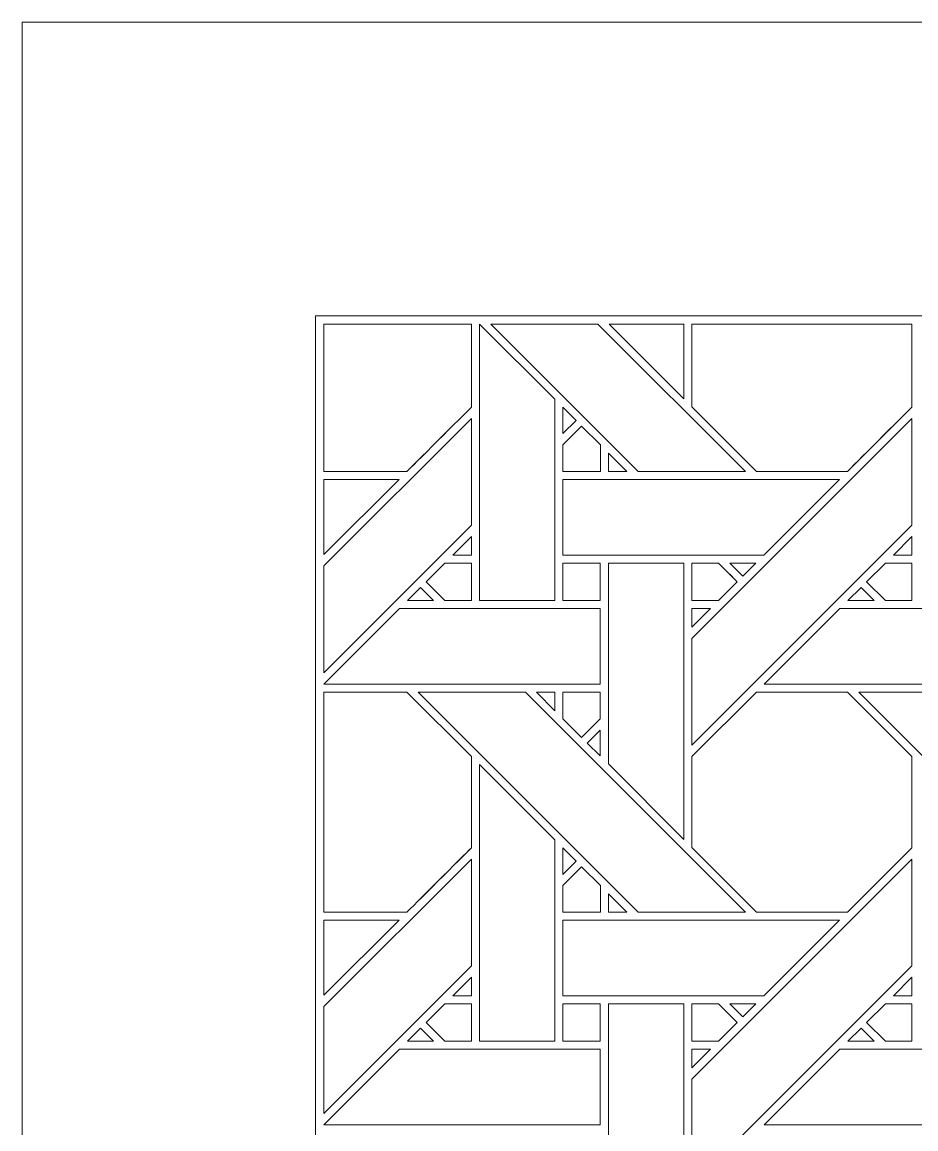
# Model space of a CAD drawing. Header units: inches. Extents: x 7.4 to 17.4, y 4.1 to 14.1.
# Drawn here: x 7.383 to 9.308, y 11.712 to 14.095 of the extents above; entities that cross this region are included whole.
import ezdxf

# ---------------------------------------------------------------- set-up
doc = ezdxf.new("R2010")
doc.units = ezdxf.units.IN
doc.header["$MEASUREMENT"] = 0
doc.layers.add('Design', color=7, linetype='Continuous', lineweight=0)

msp = doc.modelspace()

# ---------------------------------------------------------------- linework, layer by layer
at = {"layer": 'Design'}
for points, knots in [([(7.3829, 14.0948), (7.3829, 14.0948), (7.3829, 4.0948), (7.3829, 4.0948), (7.3829, 4.0948), (17.3829, 4.0948), (17.3829, 4.0948), (17.3829, 4.0948), (17.3829, 14.0948), (17.3829, 14.0948), (17.3829, 14.0948), (7.3829, 14.0948), (7.3829, 14.0948)], [0, 0, 0, 0, 1, 1, 1, 2, 2, 2, 3, 3, 3, 4, 4, 4, 4]), ([(8.0149, 13.4627), (8.0149, 13.4627), (8.0149, 4.7268), (8.0149, 4.7268), (8.0149, 4.7268), (16.7508, 4.7268), (16.7508, 4.7268), (16.7508, 4.7268), (16.7508, 13.4627), (16.7508, 13.4627), (16.7508, 13.4627), (8.0149, 13.4627), (8.0149, 13.4627)], [0, 0, 0, 0, 1, 1, 1, 2, 2, 2, 3, 3, 3, 4, 4, 4, 4]), ([(8.3504, 13.2661), (8.3326, 13.2481), (8.2207, 13.1364), (8.2117, 13.1274), (8.2117, 13.1274), (8.0329, 13.1274), (8.0329, 13.1274), (8.0329, 13.1274), (8.0329, 13.4448), (8.0329, 13.4448), (8.0329, 13.4448), (8.3504, 13.4448), (8.3504, 13.4448), (8.3504, 13.4448), (8.3504, 13.2661), (8.3504, 13.2661)], [0, 0, 0, 0, 1, 1, 1, 2, 2, 2, 3, 3, 3, 4, 4, 4, 5, 5, 5, 5]), ([(8.0329, 13.4448), (8.0329, 13.4448), (8.3504, 13.4448), (8.3504, 13.4448), (8.3504, 13.4448), (8.3504, 13.2661), (8.3504, 13.2661), (8.3327, 13.2482), (8.2207, 13.1365), (8.2117, 13.1274), (8.2117, 13.1274), (8.0329, 13.1274), (8.0329, 13.1274), (8.0329, 13.1274), (8.0329, 13.4448), (8.0329, 13.4448)], [0, 0, 0, 0, 1, 1, 1, 2, 2, 2, 3, 3, 3, 4, 4, 4, 5, 5, 5, 5]), ([(8.368, 13.4448), (8.368, 13.4448), (8.5303, 13.283), (8.5303, 13.283), (8.5303, 13.283), (8.5303, 12.8493), (8.5303, 12.8493), (8.5303, 12.8493), (8.3676, 12.8493), (8.3676, 12.8493), (8.3676, 12.8493), (8.3676, 13.4448), (8.3676, 13.4448), (8.3676, 13.4448), (8.368, 13.4448), (8.368, 13.4448)], [0, 0, 0, 0, 1, 1, 1, 2, 2, 2, 3, 3, 3, 4, 4, 4, 5, 5, 5, 5]), ([(8.9405, 13.1273), (8.9405, 13.1273), (8.7095, 13.1273), (8.7095, 13.1273), (8.7095, 13.1273), (8.3921, 13.4448), (8.3921, 13.4448), (8.3921, 13.4448), (8.623, 13.4448), (8.623, 13.4448), (8.623, 13.4448), (8.9405, 13.1273), (8.9405, 13.1273)], [0, 0, 0, 0, 1, 1, 1, 2, 2, 2, 3, 3, 3, 4, 4, 4, 4]), ([(8.8083, 13.4448), (8.8083, 13.4448), (8.8083, 13.2837), (8.8083, 13.2837), (8.8083, 13.2837), (8.6473, 13.4448), (8.6473, 13.4448), (8.6473, 13.4448), (8.8083, 13.4448), (8.8083, 13.4448)], [0, 0, 0, 0, 1, 1, 1, 2, 2, 2, 3, 3, 3, 3]), ([(9.2991, 13.4448), (9.2991, 13.4448), (9.2991, 13.2661), (9.2991, 13.2661), (9.2813, 13.2481), (9.1694, 13.1364), (9.1604, 13.1274), (9.1604, 13.1274), (8.9647, 13.1274), (8.9647, 13.1274), (8.9647, 13.1274), (8.8255, 13.2666), (8.8255, 13.2666), (8.8255, 13.2666), (8.8255, 13.4448), (8.8255, 13.4448), (8.8255, 13.4448), (9.2991, 13.4448), (9.2991, 13.4448)], [0, 0, 0, 0, 1, 1, 1, 2, 2, 2, 3, 3, 3, 4, 4, 4, 5, 5, 5, 6, 6, 6, 6]), ([(9.2991, 13.4448), (9.2991, 13.4448), (9.2991, 13.2661), (9.2991, 13.2661), (9.2815, 13.2483), (9.1695, 13.1365), (9.1604, 13.1274), (9.1604, 13.1274), (8.9647, 13.1274), (8.9647, 13.1274), (8.9647, 13.1274), (8.8255, 13.2666), (8.8255, 13.2666), (8.8255, 13.2666), (8.8255, 13.4448), (8.8255, 13.4448), (8.8255, 13.4448), (9.2991, 13.4448), (9.2991, 13.4448)], [0, 0, 0, 0, 1, 1, 1, 2, 2, 2, 3, 3, 3, 4, 4, 4, 5, 5, 5, 6, 6, 6, 6]), ([(8.5476, 13.2088), (8.5476, 13.2088), (8.5476, 13.2655), (8.5476, 13.2655), (8.5476, 13.2655), (8.5758, 13.2369), (8.5758, 13.2369), (8.5758, 13.2369), (8.5476, 13.2088), (8.5476, 13.2088)], [0, 0, 0, 0, 1, 1, 1, 2, 2, 2, 3, 3, 3, 3]), ([(8.3504, 13.2416), (8.3504, 13.2416), (8.3504, 13.0116), (8.3504, 13.0116), (8.3504, 13.0116), (8.0329, 12.694), (8.0329, 12.694), (8.0329, 12.694), (8.0329, 12.9241), (8.0329, 12.9241), (8.0329, 12.9241), (8.3504, 13.2416), (8.3504, 13.2416)], [0, 0, 0, 0, 1, 1, 1, 2, 2, 2, 3, 3, 3, 4, 4, 4, 4]), ([(8.5476, 13.1271), (8.5476, 13.1271), (8.5476, 13.1844), (8.5476, 13.1844), (8.5476, 13.1844), (8.5879, 13.2247), (8.5879, 13.2247), (8.5879, 13.2247), (8.6282, 13.1844), (8.6282, 13.1844), (8.6282, 13.1844), (8.6282, 13.1271), (8.6282, 13.1271), (8.6282, 13.1271), (8.5476, 13.1271), (8.5476, 13.1271)], [0, 0, 0, 0, 1, 1, 1, 2, 2, 2, 3, 3, 3, 4, 4, 4, 5, 5, 5, 5]), ([(8.5879, 13.2247), (8.5879, 13.2247), (8.6282, 13.1844), (8.6282, 13.1844), (8.6282, 13.1844), (8.6282, 13.1271), (8.6282, 13.1271), (8.6282, 13.1271), (8.5476, 13.1271), (8.5476, 13.1271), (8.5476, 13.1271), (8.5476, 13.1844), (8.5476, 13.1844), (8.5476, 13.1844), (8.5879, 13.2247), (8.5879, 13.2247)], [0, 0, 0, 0, 1, 1, 1, 2, 2, 2, 3, 3, 3, 4, 4, 4, 5, 5, 5, 5]), ([(9.2992, 13.0116), (9.2992, 13.0116), (8.8255, 12.5379), (8.8255, 12.5379), (8.8255, 12.5379), (8.8255, 12.768), (8.8255, 12.768), (8.8255, 12.768), (9.2992, 13.2416), (9.2992, 13.2416), (9.2992, 13.2416), (9.2992, 13.0116), (9.2992, 13.0116)], [0, 0, 0, 0, 1, 1, 1, 2, 2, 2, 3, 3, 3, 4, 4, 4, 4]), ([(8.6455, 13.1273), (8.6455, 13.1273), (8.6455, 13.1671), (8.6455, 13.1671), (8.6455, 13.1671), (8.6853, 13.1273), (8.6853, 13.1273), (8.6853, 13.1273), (8.6455, 13.1273), (8.6455, 13.1273)], [0, 0, 0, 0, 1, 1, 1, 2, 2, 2, 3, 3, 3, 3]), ([(8.1946, 13.1101), (8.1946, 13.1101), (8.0329, 12.9483), (8.0329, 12.9483), (8.0329, 12.9483), (8.0329, 13.1101), (8.0329, 13.1101), (8.0329, 13.1101), (8.1946, 13.1101), (8.1946, 13.1101)], [0, 0, 0, 0, 1, 1, 1, 2, 2, 2, 3, 3, 3, 3]), ([(9.1433, 13.1101), (9.1433, 13.1101), (8.9806, 12.9474), (8.9806, 12.9474), (8.9806, 12.9474), (8.5476, 12.9474), (8.5476, 12.9474), (8.5476, 12.9474), (8.5476, 13.1101), (8.5476, 13.1101), (8.5476, 13.1101), (9.1433, 13.1101), (9.1433, 13.1101)], [0, 0, 0, 0, 1, 1, 1, 2, 2, 2, 3, 3, 3, 4, 4, 4, 4]), ([(8.3107, 12.9474), (8.3107, 12.9474), (8.3504, 12.9872), (8.3504, 12.9872), (8.3504, 12.9872), (8.3504, 12.9474), (8.3504, 12.9474), (8.3504, 12.9474), (8.3107, 12.9474), (8.3107, 12.9474)], [0, 0, 0, 0, 1, 1, 1, 2, 2, 2, 3, 3, 3, 3]), ([(9.2594, 12.9474), (9.2594, 12.9474), (9.2992, 12.9872), (9.2992, 12.9872), (9.2992, 12.9872), (9.2992, 12.9474), (9.2992, 12.9474), (9.2992, 12.9474), (9.2594, 12.9474), (9.2594, 12.9474)], [0, 0, 0, 0, 1, 1, 1, 2, 2, 2, 3, 3, 3, 3]), ([(8.2933, 12.8494), (8.2933, 12.8494), (8.2529, 12.8897), (8.2529, 12.8897), (8.2529, 12.8897), (8.2933, 12.9302), (8.2933, 12.9302), (8.2933, 12.9302), (8.3504, 12.9302), (8.3504, 12.9302), (8.3504, 12.9302), (8.3504, 12.8494), (8.3504, 12.8494), (8.3504, 12.8494), (8.2933, 12.8494), (8.2933, 12.8494)], [0, 0, 0, 0, 1, 1, 1, 2, 2, 2, 3, 3, 3, 4, 4, 4, 5, 5, 5, 5]), ([(8.3504, 12.9302), (8.3504, 12.9302), (8.3504, 12.8494), (8.3504, 12.8494), (8.3504, 12.8494), (8.2933, 12.8494), (8.2933, 12.8494), (8.2933, 12.8494), (8.2529, 12.8897), (8.2529, 12.8897), (8.2529, 12.8897), (8.2933, 12.9302), (8.2933, 12.9302), (8.2933, 12.9302), (8.3504, 12.9302), (8.3504, 12.9302)], [0, 0, 0, 0, 1, 1, 1, 2, 2, 2, 3, 3, 3, 4, 4, 4, 5, 5, 5, 5]), ([(8.5476, 12.8494), (8.5476, 12.8494), (8.5476, 12.9301), (8.5476, 12.9301), (8.5476, 12.9301), (8.6278, 12.9301), (8.6278, 12.9301), (8.6278, 12.9301), (8.6278, 12.8494), (8.6278, 12.8494), (8.6278, 12.8494), (8.5476, 12.8494), (8.5476, 12.8494)], [0, 0, 0, 0, 1, 1, 1, 2, 2, 2, 3, 3, 3, 4, 4, 4, 4]), ([(8.6278, 12.9301), (8.6278, 12.9301), (8.6278, 12.8494), (8.6278, 12.8494), (8.6278, 12.8494), (8.5476, 12.8494), (8.5476, 12.8494), (8.5476, 12.8494), (8.5476, 12.9301), (8.5476, 12.9301), (8.5476, 12.9301), (8.6278, 12.9301), (8.6278, 12.9301)], [0, 0, 0, 0, 1, 1, 1, 2, 2, 2, 3, 3, 3, 4, 4, 4, 4]), ([(8.8083, 12.9301), (8.8083, 12.9301), (8.8083, 12.335), (8.8083, 12.335), (8.8083, 12.335), (8.6454, 12.4979), (8.6454, 12.4979), (8.6454, 12.4979), (8.6454, 12.9301), (8.6454, 12.9301), (8.6454, 12.9301), (8.8083, 12.9301), (8.8083, 12.9301)], [0, 0, 0, 0, 1, 1, 1, 2, 2, 2, 3, 3, 3, 4, 4, 4, 4]), ([(8.8255, 12.8494), (8.8255, 12.8494), (8.8255, 12.9301), (8.8255, 12.9301), (8.8255, 12.9301), (8.8825, 12.9301), (8.8825, 12.9301), (8.8877, 12.925), (8.9184, 12.8942), (8.9228, 12.8898), (8.9228, 12.8898), (8.8824, 12.8494), (8.8824, 12.8494), (8.8824, 12.8494), (8.8255, 12.8494), (8.8255, 12.8494)], [0, 0, 0, 0, 1, 1, 1, 2, 2, 2, 3, 3, 3, 4, 4, 4, 5, 5, 5, 5]), ([(8.9228, 12.8898), (8.9228, 12.8898), (8.8824, 12.8494), (8.8824, 12.8494), (8.8824, 12.8494), (8.8255, 12.8494), (8.8255, 12.8494), (8.8255, 12.8494), (8.8255, 12.9301), (8.8255, 12.9301), (8.8255, 12.9301), (8.8825, 12.9301), (8.8825, 12.9301), (8.8878, 12.9249), (8.9186, 12.8941), (8.9228, 12.8898)], [0, 0, 0, 0, 1, 1, 1, 2, 2, 2, 3, 3, 3, 4, 4, 4, 5, 5, 5, 5]), ([(8.9069, 12.9301), (8.9069, 12.9301), (8.9634, 12.9301), (8.9634, 12.9301), (8.9634, 12.9301), (8.9351, 12.9019), (8.9351, 12.9019), (8.9351, 12.9019), (8.9069, 12.9301), (8.9069, 12.9301)], [0, 0, 0, 0, 1, 1, 1, 2, 2, 2, 3, 3, 3, 3]), ([(9.242, 12.8494), (9.242, 12.8494), (9.2017, 12.8897), (9.2017, 12.8897), (9.2017, 12.8897), (9.2421, 12.9302), (9.2421, 12.9302), (9.2421, 12.9302), (9.2991, 12.9302), (9.2991, 12.9302), (9.2991, 12.9302), (9.2991, 12.8494), (9.2991, 12.8494), (9.2991, 12.8494), (9.242, 12.8494), (9.242, 12.8494)], [0, 0, 0, 0, 1, 1, 1, 2, 2, 2, 3, 3, 3, 4, 4, 4, 5, 5, 5, 5]), ([(9.2991, 12.9302), (9.2991, 12.9302), (9.2991, 12.8494), (9.2991, 12.8494), (9.2991, 12.8494), (9.242, 12.8494), (9.242, 12.8494), (9.242, 12.8494), (9.2017, 12.8897), (9.2017, 12.8897), (9.2017, 12.8897), (9.2421, 12.9302), (9.2421, 12.9302), (9.2421, 12.9302), (9.2991, 12.9302), (9.2991, 12.9302)], [0, 0, 0, 0, 1, 1, 1, 2, 2, 2, 3, 3, 3, 4, 4, 4, 5, 5, 5, 5]), ([(8.2691, 12.8493), (8.2691, 12.8493), (8.2126, 12.8493), (8.2126, 12.8493), (8.2126, 12.8493), (8.2408, 12.8776), (8.2408, 12.8776), (8.2408, 12.8776), (8.2691, 12.8493), (8.2691, 12.8493)], [0, 0, 0, 0, 1, 1, 1, 2, 2, 2, 3, 3, 3, 3]), ([(9.2178, 12.8493), (9.2178, 12.8493), (9.1613, 12.8493), (9.1613, 12.8493), (9.1613, 12.8493), (9.1896, 12.8776), (9.1896, 12.8776), (9.1896, 12.8776), (9.2178, 12.8493), (9.2178, 12.8493)], [0, 0, 0, 0, 1, 1, 1, 2, 2, 2, 3, 3, 3, 3]), ([(8.0329, 12.6696), (8.0329, 12.6696), (8.1954, 12.8322), (8.1954, 12.8322), (8.1954, 12.8322), (8.6279, 12.8322), (8.6279, 12.8322), (8.6279, 12.8322), (8.6279, 12.6694), (8.6279, 12.6694), (8.6279, 12.6694), (8.0329, 12.6694), (8.0329, 12.6694), (8.0329, 12.6694), (8.0329, 12.6696), (8.0329, 12.6696)], [0, 0, 0, 0, 1, 1, 1, 2, 2, 2, 3, 3, 3, 4, 4, 4, 5, 5, 5, 5]), ([(8.8653, 12.8322), (8.8653, 12.8322), (8.8255, 12.7924), (8.8255, 12.7924), (8.8255, 12.7924), (8.8255, 12.8322), (8.8255, 12.8322), (8.8255, 12.8322), (8.8653, 12.8322), (8.8653, 12.8322)], [0, 0, 0, 0, 1, 1, 1, 2, 2, 2, 3, 3, 3, 3]), ([(9.5766, 12.8322), (9.5766, 12.8322), (9.5766, 12.6694), (9.5766, 12.6694), (9.5766, 12.6694), (8.9813, 12.6694), (8.9813, 12.6694), (8.9813, 12.6694), (9.1442, 12.8322), (9.1442, 12.8322), (9.1442, 12.8322), (9.5766, 12.8322), (9.5766, 12.8322)], [0, 0, 0, 0, 1, 1, 1, 2, 2, 2, 3, 3, 3, 4, 4, 4, 4]), ([(8.0329, 12.1786), (8.0329, 12.1786), (8.0329, 12.6523), (8.0329, 12.6523), (8.0329, 12.6523), (8.2116, 12.6523), (8.2116, 12.6523), (8.2116, 12.6523), (8.3504, 12.5135), (8.3504, 12.5135), (8.3504, 12.5135), (8.3504, 12.3173), (8.3504, 12.3173), (8.3326, 12.2994), (8.2207, 12.1876), (8.2117, 12.1786), (8.2117, 12.1786), (8.0329, 12.1786), (8.0329, 12.1786)], [0, 0, 0, 0, 1, 1, 1, 2, 2, 2, 3, 3, 3, 4, 4, 4, 5, 5, 5, 6, 6, 6, 6]), ([(8.0329, 12.6523), (8.0329, 12.6523), (8.2116, 12.6523), (8.2116, 12.6523), (8.2116, 12.6523), (8.3504, 12.5135), (8.3504, 12.5135), (8.3504, 12.5135), (8.3504, 12.3173), (8.3504, 12.3173), (8.3322, 12.299), (8.2204, 12.1874), (8.2117, 12.1786), (8.2117, 12.1786), (8.0329, 12.1786), (8.0329, 12.1786), (8.0329, 12.1786), (8.0329, 12.6523), (8.0329, 12.6523)], [0, 0, 0, 0, 1, 1, 1, 2, 2, 2, 3, 3, 3, 4, 4, 4, 5, 5, 5, 6, 6, 6, 6]), ([(8.4668, 12.6522), (8.4668, 12.6522), (8.9405, 12.1786), (8.9405, 12.1786), (8.9405, 12.1786), (8.7095, 12.1786), (8.7095, 12.1786), (8.7095, 12.1786), (8.2359, 12.6522), (8.2359, 12.6522), (8.2359, 12.6522), (8.4668, 12.6522), (8.4668, 12.6522)], [0, 0, 0, 0, 1, 1, 1, 2, 2, 2, 3, 3, 3, 4, 4, 4, 4]), ([(8.5304, 12.6522), (8.5304, 12.6522), (8.5304, 12.6124), (8.5304, 12.6124), (8.5304, 12.6124), (8.491, 12.6522), (8.491, 12.6522), (8.491, 12.6522), (8.5304, 12.6522), (8.5304, 12.6522)], [0, 0, 0, 0, 1, 1, 1, 2, 2, 2, 3, 3, 3, 3]), ([(8.6278, 12.6523), (8.6278, 12.6523), (8.6278, 12.5947), (8.6278, 12.5947), (8.6278, 12.5947), (8.5879, 12.5547), (8.5879, 12.5547), (8.5879, 12.5547), (8.5476, 12.5951), (8.5476, 12.5951), (8.5476, 12.5951), (8.5476, 12.6523), (8.5476, 12.6523), (8.5476, 12.6523), (8.6278, 12.6523), (8.6278, 12.6523)], [0, 0, 0, 0, 1, 1, 1, 2, 2, 2, 3, 3, 3, 4, 4, 4, 5, 5, 5, 5]), ([(8.5879, 12.5547), (8.5879, 12.5547), (8.5476, 12.5951), (8.5476, 12.5951), (8.5476, 12.5951), (8.5476, 12.6523), (8.5476, 12.6523), (8.5476, 12.6523), (8.6278, 12.6523), (8.6278, 12.6523), (8.6278, 12.6523), (8.6278, 12.5947), (8.6278, 12.5947), (8.6278, 12.5947), (8.5879, 12.5547), (8.5879, 12.5547)], [0, 0, 0, 0, 1, 1, 1, 2, 2, 2, 3, 3, 3, 4, 4, 4, 5, 5, 5, 5]), ([(8.9642, 12.6523), (8.9642, 12.6523), (9.1604, 12.6523), (9.1604, 12.6523), (9.1604, 12.6523), (9.2991, 12.5135), (9.2991, 12.5135), (9.2991, 12.5135), (9.2991, 12.3173), (9.2991, 12.3173), (9.2813, 12.2994), (9.1694, 12.1876), (9.1604, 12.1786), (9.1604, 12.1786), (8.9647, 12.1786), (8.9647, 12.1786), (8.9647, 12.1786), (8.8255, 12.3179), (8.8255, 12.3179), (8.8255, 12.3179), (8.8255, 12.5135), (8.8255, 12.5135), (8.8255, 12.5135), (8.9642, 12.6523), (8.9642, 12.6523)], [0, 0, 0, 0, 1, 1, 1, 2, 2, 2, 3, 3, 3, 4, 4, 4, 5, 5, 5, 6, 6, 6, 7, 7, 7, 8, 8, 8, 8]), ([(9.2991, 12.5135), (9.2991, 12.5135), (9.2991, 12.3173), (9.2991, 12.3173), (9.281, 12.2991), (9.1691, 12.1874), (9.1604, 12.1786), (9.1604, 12.1786), (8.9647, 12.1786), (8.9647, 12.1786), (8.9647, 12.1786), (8.8255, 12.3179), (8.8255, 12.3179), (8.8255, 12.3179), (8.8255, 12.5135), (8.8255, 12.5135), (8.8255, 12.5135), (8.9642, 12.6523), (8.9642, 12.6523), (8.9642, 12.6523), (9.1604, 12.6523), (9.1604, 12.6523), (9.1604, 12.6523), (9.2991, 12.5135), (9.2991, 12.5135)], [0, 0, 0, 0, 1, 1, 1, 2, 2, 2, 3, 3, 3, 4, 4, 4, 5, 5, 5, 6, 6, 6, 7, 7, 7, 8, 8, 8, 8]), ([(9.8892, 12.1786), (9.8892, 12.1786), (9.6582, 12.1786), (9.6582, 12.1786), (9.6582, 12.1786), (9.1846, 12.6522), (9.1846, 12.6522), (9.1846, 12.6522), (9.4156, 12.6522), (9.4156, 12.6522), (9.4156, 12.6522), (9.8892, 12.1786), (9.8892, 12.1786)], [0, 0, 0, 0, 1, 1, 1, 2, 2, 2, 3, 3, 3, 4, 4, 4, 4]), ([(8.6279, 12.5704), (8.6279, 12.5704), (8.6279, 12.5152), (8.6279, 12.5152), (8.6279, 12.5152), (8.6001, 12.5426), (8.6001, 12.5426), (8.6001, 12.5426), (8.6279, 12.5704), (8.6279, 12.5704)], [0, 0, 0, 0, 1, 1, 1, 2, 2, 2, 3, 3, 3, 3]), ([(8.5303, 12.3343), (8.5303, 12.3343), (8.5303, 11.9006), (8.5303, 11.9006), (8.5303, 11.9006), (8.3676, 11.9006), (8.3676, 11.9006), (8.3676, 11.9006), (8.3676, 12.4964), (8.3676, 12.4964), (8.3676, 12.4964), (8.5303, 12.3343), (8.5303, 12.3343)], [0, 0, 0, 0, 1, 1, 1, 2, 2, 2, 3, 3, 3, 4, 4, 4, 4]), ([(8.5476, 12.26), (8.5476, 12.26), (8.5476, 12.3168), (8.5476, 12.3168), (8.5476, 12.3168), (8.5758, 12.2882), (8.5758, 12.2882), (8.5758, 12.2882), (8.5476, 12.26), (8.5476, 12.26)], [0, 0, 0, 0, 1, 1, 1, 2, 2, 2, 3, 3, 3, 3]), ([(8.3504, 12.2929), (8.3504, 12.2929), (8.3504, 12.0628), (8.3504, 12.0628), (8.3504, 12.0628), (8.0329, 11.7453), (8.0329, 11.7453), (8.0329, 11.7453), (8.0329, 11.9753), (8.0329, 11.9753), (8.0329, 11.9753), (8.3504, 12.2929), (8.3504, 12.2929)], [0, 0, 0, 0, 1, 1, 1, 2, 2, 2, 3, 3, 3, 4, 4, 4, 4]), ([(8.5476, 12.1784), (8.5476, 12.1784), (8.5476, 12.2357), (8.5476, 12.2357), (8.5476, 12.2357), (8.5879, 12.276), (8.5879, 12.276), (8.5879, 12.276), (8.6282, 12.2357), (8.6282, 12.2357), (8.6282, 12.2357), (8.6282, 12.1784), (8.6282, 12.1784), (8.6282, 12.1784), (8.5476, 12.1784), (8.5476, 12.1784)], [0, 0, 0, 0, 1, 1, 1, 2, 2, 2, 3, 3, 3, 4, 4, 4, 5, 5, 5, 5]), ([(8.5879, 12.276), (8.5879, 12.276), (8.6282, 12.2357), (8.6282, 12.2357), (8.6282, 12.2357), (8.6282, 12.1784), (8.6282, 12.1784), (8.6282, 12.1784), (8.5476, 12.1784), (8.5476, 12.1784), (8.5476, 12.1784), (8.5476, 12.2357), (8.5476, 12.2357), (8.5476, 12.2357), (8.5879, 12.276), (8.5879, 12.276)], [0, 0, 0, 0, 1, 1, 1, 2, 2, 2, 3, 3, 3, 4, 4, 4, 5, 5, 5, 5]), ([(8.8255, 11.8193), (8.8255, 11.8193), (9.2992, 12.2929), (9.2992, 12.2929), (9.2992, 12.2929), (9.2992, 12.0628), (9.2992, 12.0628), (9.2992, 12.0628), (8.8255, 11.5892), (8.8255, 11.5892), (8.8255, 11.5892), (8.8255, 11.8193), (8.8255, 11.8193)], [0, 0, 0, 0, 1, 1, 1, 2, 2, 2, 3, 3, 3, 4, 4, 4, 4]), ([(8.6455, 12.1786), (8.6455, 12.1786), (8.6455, 12.2184), (8.6455, 12.2184), (8.6455, 12.2184), (8.6853, 12.1786), (8.6853, 12.1786), (8.6853, 12.1786), (8.6455, 12.1786), (8.6455, 12.1786)], [0, 0, 0, 0, 1, 1, 1, 2, 2, 2, 3, 3, 3, 3]), ([(8.1946, 12.1613), (8.1946, 12.1613), (8.0329, 11.9996), (8.0329, 11.9996), (8.0329, 11.9996), (8.0329, 12.1613), (8.0329, 12.1613), (8.0329, 12.1613), (8.1946, 12.1613), (8.1946, 12.1613)], [0, 0, 0, 0, 1, 1, 1, 2, 2, 2, 3, 3, 3, 3]), ([(8.5476, 11.9986), (8.5476, 11.9986), (8.5476, 12.1613), (8.5476, 12.1613), (8.5476, 12.1613), (9.1433, 12.1613), (9.1433, 12.1613), (9.1433, 12.1613), (8.9806, 11.9986), (8.9806, 11.9986), (8.9806, 11.9986), (8.5476, 11.9986), (8.5476, 11.9986)], [0, 0, 0, 0, 1, 1, 1, 2, 2, 2, 3, 3, 3, 4, 4, 4, 4]), ([(8.3107, 11.9987), (8.3107, 11.9987), (8.3504, 12.0384), (8.3504, 12.0384), (8.3504, 12.0384), (8.3504, 11.9987), (8.3504, 11.9987), (8.3504, 11.9987), (8.3107, 11.9987), (8.3107, 11.9987)], [0, 0, 0, 0, 1, 1, 1, 2, 2, 2, 3, 3, 3, 3]), ([(9.2594, 11.9987), (9.2594, 11.9987), (9.2992, 12.0384), (9.2992, 12.0384), (9.2992, 12.0384), (9.2992, 11.9987), (9.2992, 11.9987), (9.2992, 11.9987), (9.2594, 11.9987), (9.2594, 11.9987)], [0, 0, 0, 0, 1, 1, 1, 2, 2, 2, 3, 3, 3, 3]), ([(8.2933, 11.9006), (8.2933, 11.9006), (8.2529, 11.941), (8.2529, 11.941), (8.2529, 11.941), (8.2934, 11.9814), (8.2934, 11.9814), (8.2934, 11.9814), (8.3504, 11.9814), (8.3504, 11.9814), (8.3504, 11.9814), (8.3504, 11.9006), (8.3504, 11.9006), (8.3504, 11.9006), (8.2933, 11.9006), (8.2933, 11.9006)], [0, 0, 0, 0, 1, 1, 1, 2, 2, 2, 3, 3, 3, 4, 4, 4, 5, 5, 5, 5]), ([(8.3504, 11.9814), (8.3504, 11.9814), (8.3504, 11.9006), (8.3504, 11.9006), (8.3504, 11.9006), (8.2933, 11.9006), (8.2933, 11.9006), (8.2933, 11.9006), (8.2529, 11.941), (8.2529, 11.941), (8.2529, 11.941), (8.2934, 11.9814), (8.2934, 11.9814), (8.2934, 11.9814), (8.3504, 11.9814), (8.3504, 11.9814)], [0, 0, 0, 0, 1, 1, 1, 2, 2, 2, 3, 3, 3, 4, 4, 4, 5, 5, 5, 5]), ([(8.5476, 11.9006), (8.5476, 11.9006), (8.5476, 11.9814), (8.5476, 11.9814), (8.5476, 11.9814), (8.6278, 11.9814), (8.6278, 11.9814), (8.6278, 11.9814), (8.6278, 11.9006), (8.6278, 11.9006), (8.6278, 11.9006), (8.5476, 11.9006), (8.5476, 11.9006)], [0, 0, 0, 0, 1, 1, 1, 2, 2, 2, 3, 3, 3, 4, 4, 4, 4]), ([(8.5476, 11.9814), (8.5476, 11.9814), (8.6278, 11.9814), (8.6278, 11.9814), (8.6278, 11.9814), (8.6278, 11.9006), (8.6278, 11.9006), (8.6278, 11.9006), (8.5476, 11.9006), (8.5476, 11.9006), (8.5476, 11.9006), (8.5476, 11.9814), (8.5476, 11.9814)], [0, 0, 0, 0, 1, 1, 1, 2, 2, 2, 3, 3, 3, 4, 4, 4, 4]), ([(8.8083, 11.9814), (8.8083, 11.9814), (8.8083, 11.3863), (8.8083, 11.3863), (8.8083, 11.3863), (8.6454, 11.5492), (8.6454, 11.5492), (8.6454, 11.5492), (8.6454, 11.9814), (8.6454, 11.9814), (8.6454, 11.9814), (8.8083, 11.9814), (8.8083, 11.9814)], [0, 0, 0, 0, 1, 1, 1, 2, 2, 2, 3, 3, 3, 4, 4, 4, 4]), ([(8.8825, 11.9814), (8.8877, 11.9763), (8.9184, 11.9455), (8.9228, 11.9411), (8.9228, 11.9411), (8.8824, 11.9006), (8.8824, 11.9006), (8.8824, 11.9006), (8.8255, 11.9006), (8.8255, 11.9006), (8.8255, 11.9006), (8.8255, 11.9814), (8.8255, 11.9814), (8.8255, 11.9814), (8.8825, 11.9814), (8.8825, 11.9814)], [0, 0, 0, 0, 1, 1, 1, 2, 2, 2, 3, 3, 3, 4, 4, 4, 5, 5, 5, 5]), ([(8.9228, 11.9411), (8.9228, 11.9411), (8.8824, 11.9006), (8.8824, 11.9006), (8.8824, 11.9006), (8.8255, 11.9006), (8.8255, 11.9006), (8.8255, 11.9006), (8.8255, 11.9814), (8.8255, 11.9814), (8.8255, 11.9814), (8.8825, 11.9814), (8.8825, 11.9814), (8.8878, 11.9762), (8.9186, 11.9453), (8.9228, 11.9411)], [0, 0, 0, 0, 1, 1, 1, 2, 2, 2, 3, 3, 3, 4, 4, 4, 5, 5, 5, 5]), ([(8.9069, 11.9814), (8.9069, 11.9814), (8.9634, 11.9814), (8.9634, 11.9814), (8.9634, 11.9814), (8.9351, 11.9532), (8.9351, 11.9532), (8.9351, 11.9532), (8.9069, 11.9814), (8.9069, 11.9814)], [0, 0, 0, 0, 1, 1, 1, 2, 2, 2, 3, 3, 3, 3]), ([(9.242, 11.9006), (9.242, 11.9006), (9.2017, 11.941), (9.2017, 11.941), (9.2017, 11.941), (9.2421, 11.9814), (9.2421, 11.9814), (9.2421, 11.9814), (9.2991, 11.9814), (9.2991, 11.9814), (9.2991, 11.9814), (9.2991, 11.9006), (9.2991, 11.9006), (9.2991, 11.9006), (9.242, 11.9006), (9.242, 11.9006)], [0, 0, 0, 0, 1, 1, 1, 2, 2, 2, 3, 3, 3, 4, 4, 4, 5, 5, 5, 5]), ([(9.2017, 11.941), (9.2017, 11.941), (9.2421, 11.9814), (9.2421, 11.9814), (9.2421, 11.9814), (9.2991, 11.9814), (9.2991, 11.9814), (9.2991, 11.9814), (9.2991, 11.9006), (9.2991, 11.9006), (9.2991, 11.9006), (9.242, 11.9006), (9.242, 11.9006), (9.242, 11.9006), (9.2017, 11.941), (9.2017, 11.941)], [0, 0, 0, 0, 1, 1, 1, 2, 2, 2, 3, 3, 3, 4, 4, 4, 5, 5, 5, 5]), ([(8.2691, 11.9006), (8.2691, 11.9006), (8.2126, 11.9006), (8.2126, 11.9006), (8.2126, 11.9006), (8.2409, 11.9289), (8.2409, 11.9289), (8.2409, 11.9289), (8.2691, 11.9006), (8.2691, 11.9006)], [0, 0, 0, 0, 1, 1, 1, 2, 2, 2, 3, 3, 3, 3]), ([(9.2178, 11.9006), (9.2178, 11.9006), (9.1613, 11.9006), (9.1613, 11.9006), (9.1613, 11.9006), (9.1896, 11.9289), (9.1896, 11.9289), (9.1896, 11.9289), (9.2178, 11.9006), (9.2178, 11.9006)], [0, 0, 0, 0, 1, 1, 1, 2, 2, 2, 3, 3, 3, 3]), ([(8.0329, 11.7209), (8.0329, 11.7209), (8.1955, 11.8835), (8.1955, 11.8835), (8.1955, 11.8835), (8.6279, 11.8835), (8.6279, 11.8835), (8.6279, 11.8835), (8.6279, 11.7206), (8.6279, 11.7206), (8.6279, 11.7206), (8.0329, 11.7206), (8.0329, 11.7206), (8.0329, 11.7206), (8.0329, 11.7209), (8.0329, 11.7209)], [0, 0, 0, 0, 1, 1, 1, 2, 2, 2, 3, 3, 3, 4, 4, 4, 5, 5, 5, 5]), ([(8.8653, 11.8835), (8.8653, 11.8835), (8.8255, 11.8436), (8.8255, 11.8436), (8.8255, 11.8436), (8.8255, 11.8835), (8.8255, 11.8835), (8.8255, 11.8835), (8.8653, 11.8835), (8.8653, 11.8835)], [0, 0, 0, 0, 1, 1, 1, 2, 2, 2, 3, 3, 3, 3]), ([(9.1442, 11.8835), (9.1442, 11.8835), (9.5766, 11.8835), (9.5766, 11.8835), (9.5766, 11.8835), (9.5766, 11.7206), (9.5766, 11.7206), (9.5766, 11.7206), (8.9813, 11.7206), (8.9813, 11.7206), (8.9813, 11.7206), (9.1442, 11.8835), (9.1442, 11.8835)], [0, 0, 0, 0, 1, 1, 1, 2, 2, 2, 3, 3, 3, 4, 4, 4, 4])]:
    msp.add_open_spline(points, degree=3, knots=knots, dxfattribs=at)

doc.saveas('drawing.dxf')
